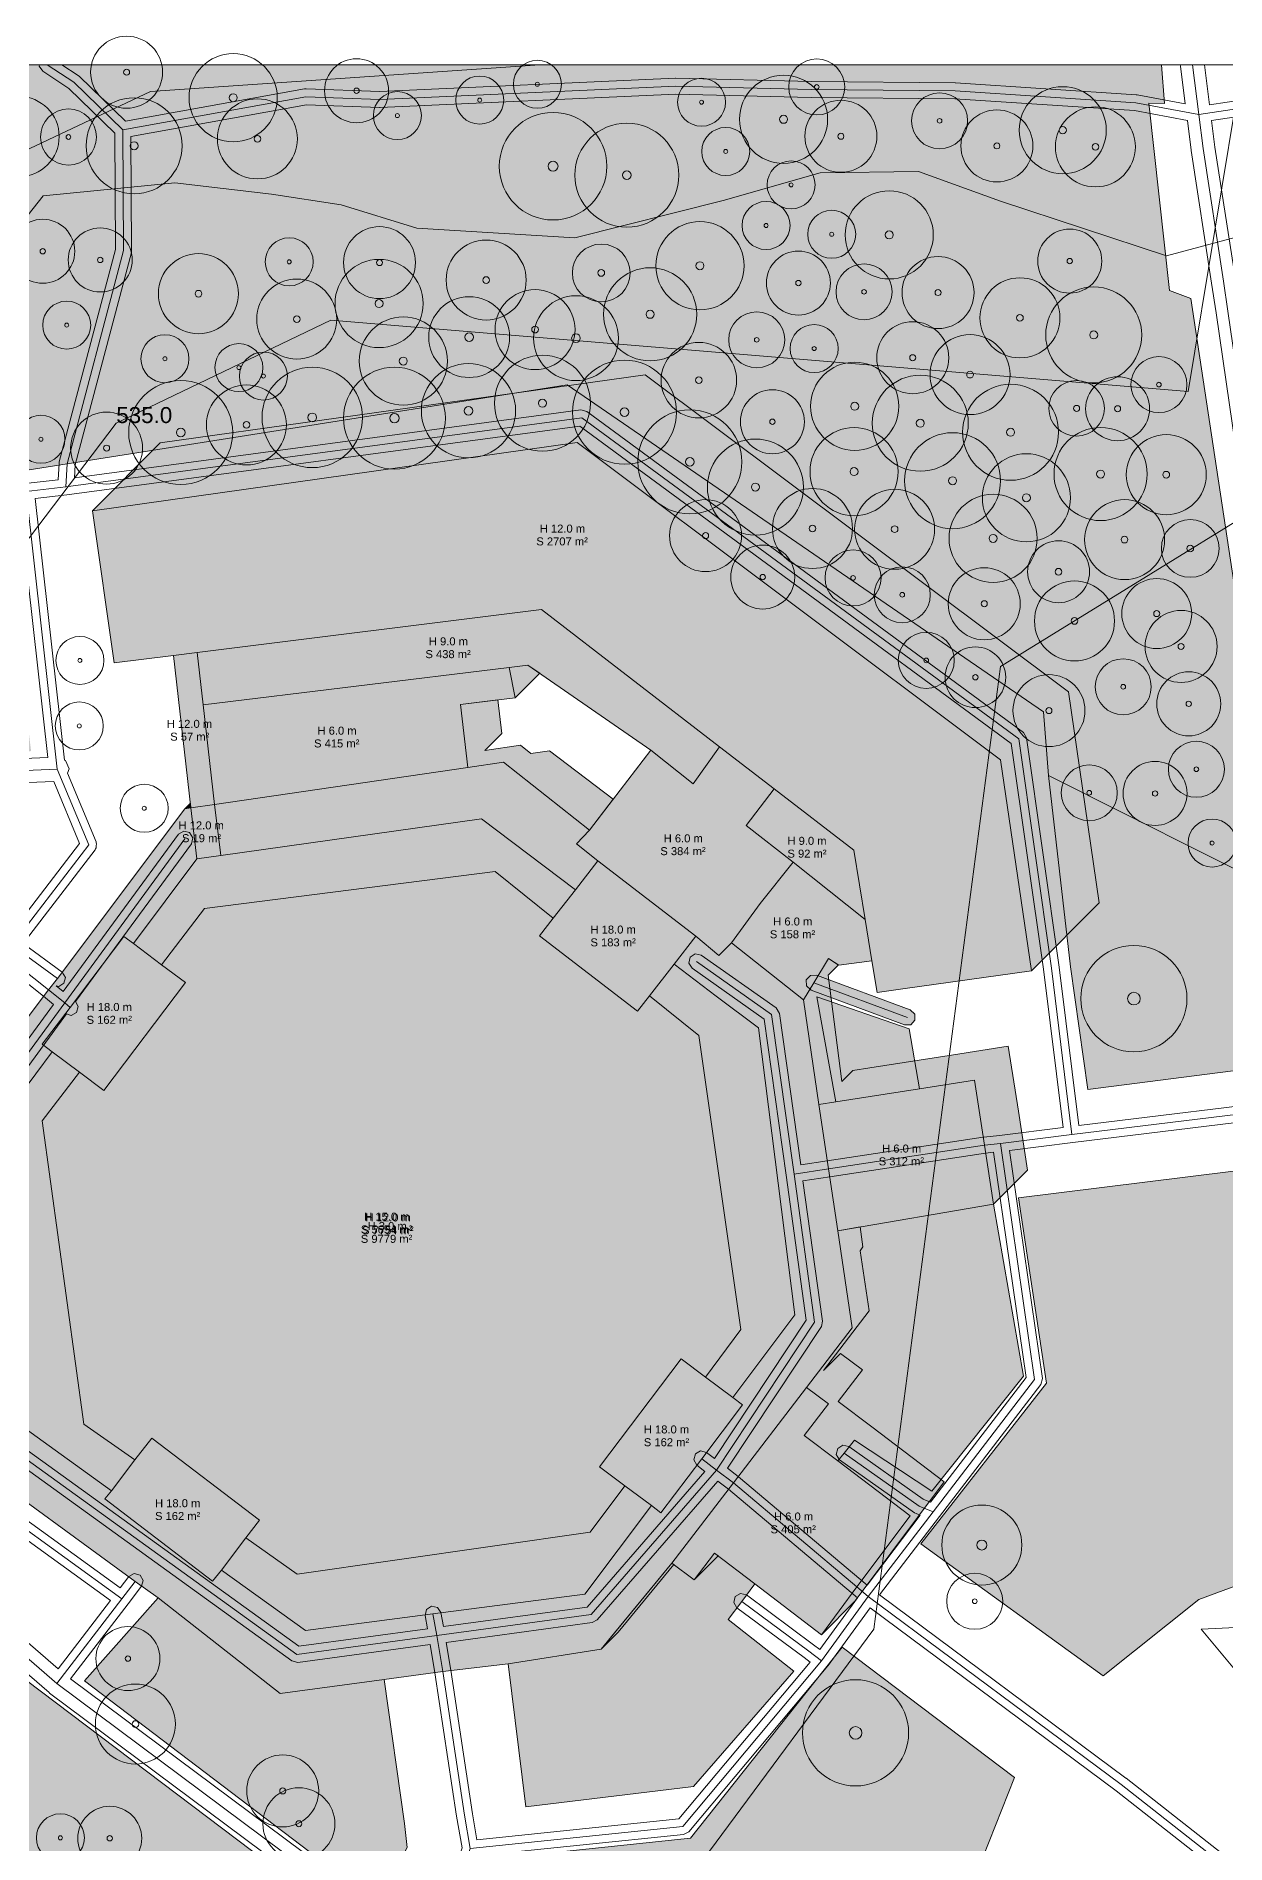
# Model space of a CAD drawing. Header units: metres. Extents: x -6 to 971, y -3 to 1031.
# Drawn here: x 110.6 to 259.3, y 800.5 to 1026.4 of the extents above; entities that cross this region are included whole.
import ezdxf

# ---------------------------------------------------------------- set-up
doc = ezdxf.new("R2010")
doc.units = ezdxf.units.M
doc.header["$MEASUREMENT"] = 0
for name, color, linetype, lineweight, true_color in [('TPX_BUILDING_AREAS_TEXT', 7, 'CONTINUOUS', 0, 0x000000), ('TPX_BUILDING_HEIGHTS_TEXT', 7, 'CONTINUOUS', 0, 0x000000), ('TPX_BUILDINGS', 7, 'CONTINUOUS', 0, 0x000000), ('TPX_BUILDINGS_HATCH', 7, 'CONTINUOUS', 0, 0xf0f0f0), ('TPX_BUILDINGS_SHADOWS_HATCH', 7, 'CONTINUOUS', 0, 0x000000), ('TPX_BUILDINGS_SHADOWS_OUTLINES', 7, 'CONTINUOUS', 0, 0x000000), ('TPX_CONTOUR_LINES_5M', 7, 'CONTINUOUS', 0, 0x969696), ('TPX_CONTOUR_LINES_5M_TEXT', 7, 'CONTINUOUS', 0, 0x000000), ('TPX_FRAME_PROJECT', 7, 'CONTINUOUS', 0, 0x000000), ('TPX_ROADS_AXES', 7, 'CONTINUOUS', 0, 0x323232), ('TPX_ROADS_CONTOURS', 7, 'CONTINUOUS', 0, 0x646464), ('TPX_ROADS_HATCH', 7, 'CONTINUOUS', 0, 0xc8c8c8), ('TPX_VEGETATION_GREEN_SPACES', 7, 'CONTINUOUS', 0, 0x58ba48), ('TPX_VEGETATION_GREEN_SPACES_HATCH', 7, 'CONTINUOUS', 0, 0x58ba48), ('TPX_VEGETATION_TREES_INDIVIDUAL', 7, 'CONTINUOUS', 0, 0x136734), ('TPX_WATERWAYS', 7, 'CONTINUOUS', 0, 0x7aafdf)]:
    doc.layers.add(name, color=color, linetype=linetype, lineweight=lineweight, true_color=true_color)
doc.styles.add('TPX_TEXTE', font='arial.ttf')

# ---------------------------------------------------------------- blocks, each defined once
blk = doc.blocks.new('TREETR004_CR045')
at = {"layer": 'TPX_VEGETATION_TREES_INDIVIDUAL'}
for radius in [4.5, 0.375]:
    blk.add_circle((0, 0, 0.04), radius, dxfattribs=at)
blk = doc.blocks.new('TREETR004_CR050')
at = {"layer": 'TPX_VEGETATION_TREES_INDIVIDUAL'}
for radius in [5, 0.417]:
    blk.add_circle((0, 0, 0.04), radius, dxfattribs=at)
blk = doc.blocks.new('TREETR003_CR040')
at = {"layer": 'TPX_VEGETATION_TREES_INDIVIDUAL'}
for radius in [4, 0.333]:
    blk.add_circle((0, 0, 0.04), radius, dxfattribs=at)
blk = doc.blocks.new('TREETR003_CR038')
at = {"layer": 'TPX_VEGETATION_TREES_INDIVIDUAL'}
for radius in [3.79, 0.333]:
    blk.add_circle((0, 0, 0.04), radius, dxfattribs=at)
blk = doc.blocks.new('TREETR005_CR059')
at = {"layer": 'TPX_VEGETATION_TREES_INDIVIDUAL'}
for radius in [5.89, 0.542]:
    blk.add_circle((0, 0, 0.04), radius, dxfattribs=at)
blk = doc.blocks.new('TREETR005_CR053')
at = {"layer": 'TPX_VEGETATION_TREES_INDIVIDUAL'}
for radius in [5.3, 0.542]:
    blk.add_circle((0, 0, 0.04), radius, dxfattribs=at)
blk = doc.blocks.new('TREETR005_CR054')
at = {"layer": 'TPX_VEGETATION_TREES_INDIVIDUAL'}
for radius in [5.44, 0.458]:
    blk.add_circle((0, 0, 0.04), radius, dxfattribs=at)
blk = doc.blocks.new('TREETR004_CR035')
at = {"layer": 'TPX_VEGETATION_TREES_INDIVIDUAL'}
for radius in [3.47, 0.375]:
    blk.add_circle((0, 0, 0.04), radius, dxfattribs=at)
blk = doc.blocks.new('TREETR003_CR035')
at = {"layer": 'TPX_VEGETATION_TREES_INDIVIDUAL'}
for radius in [3.5, 0.292]:
    blk.add_circle((0, 0, 0.04), radius, dxfattribs=at)
blk = doc.blocks.new('TREETR004_CR040')
at = {"layer": 'TPX_VEGETATION_TREES_INDIVIDUAL'}
for radius in [4, 0.375]:
    blk.add_circle((0, 0, 0.04), radius, dxfattribs=at)
blk = doc.blocks.new('TREETR006_CR050')
at = {"layer": 'TPX_VEGETATION_TREES_INDIVIDUAL'}
for radius in [5, 0.625]:
    blk.add_circle((0, 0, 0.04), radius, dxfattribs=at)
blk = doc.blocks.new('TREETR008_CR066')
at = {"layer": 'TPX_VEGETATION_TREES_INDIVIDUAL'}
for radius in [6.64, 0.792]:
    blk.add_circle((0, 0, 0.04), radius, dxfattribs=at)
blk = doc.blocks.new('TREETR005_CR065')
at = {"layer": 'TPX_VEGETATION_TREES_INDIVIDUAL'}
for radius in [6.5, 0.542]:
    blk.add_circle((0, 0, 0.04), radius, dxfattribs=at)
blk = doc.blocks.new('TREETR005_CR051')
at = {"layer": 'TPX_VEGETATION_TREES_INDIVIDUAL'}
for radius in [5.05, 0.542]:
    blk.add_circle((0, 0, 0.04), radius, dxfattribs=at)
blk = doc.blocks.new('TREETR004_CR039')
at = {"layer": 'TPX_VEGETATION_TREES_INDIVIDUAL'}
for radius in [3.87, 0.417]:
    blk.add_circle((0, 0, 0.04), radius, dxfattribs=at)
blk = doc.blocks.new('TREETR005_CR063')
at = {"layer": 'TPX_VEGETATION_TREES_INDIVIDUAL'}
for radius in [6.28, 0.542]:
    blk.add_circle((0, 0, 0.04), radius, dxfattribs=at)
blk = doc.blocks.new('TREETR006_CR064')
at = {"layer": 'TPX_VEGETATION_TREES_INDIVIDUAL'}
for radius in [6.36, 0.583]:
    blk.add_circle((0, 0, 0.04), radius, dxfattribs=at)
blk = doc.blocks.new('TREETR005_CR060')
at = {"layer": 'TPX_VEGETATION_TREES_INDIVIDUAL'}
for radius in [6, 0.5]:
    blk.add_circle((0, 0, 0.04), radius, dxfattribs=at)
blk = doc.blocks.new('TREETR003_CR030')
at = {"layer": 'TPX_VEGETATION_TREES_INDIVIDUAL'}
for radius in [3, 0.25]:
    blk.add_circle((0, 0, 0.04), radius, dxfattribs=at)
blk = doc.blocks.new('TREETR006_CR067')
at = {"layer": 'TPX_VEGETATION_TREES_INDIVIDUAL'}
for radius in [6.72, 0.625]:
    blk.add_circle((0, 0, 0.04), radius, dxfattribs=at)
blk = doc.blocks.new('TREETR005_CR055')
at = {"layer": 'TPX_VEGETATION_TREES_INDIVIDUAL'}
for radius in [5.51, 0.5]:
    blk.add_circle((0, 0, 0.04), radius, dxfattribs=at)
blk = doc.blocks.new('TREETR004_CR044')
at = {"layer": 'TPX_VEGETATION_TREES_INDIVIDUAL'}
for radius in [4.37, 0.375]:
    blk.add_circle((0, 0, 0.04), radius, dxfattribs=at)
blk = doc.blocks.new('TREETR004_CR036')
at = {"layer": 'TPX_VEGETATION_TREES_INDIVIDUAL'}
for radius in [3.61, 0.417]:
    blk.add_circle((0, 0, 0.04), radius, dxfattribs=at)
blk = doc.blocks.new('TREETR004_CR047')
at = {"layer": 'TPX_VEGETATION_TREES_INDIVIDUAL'}
for radius in [4.72, 0.417]:
    blk.add_circle((0, 0, 0.04), radius, dxfattribs=at)
blk = doc.blocks.new('TREETR005_CR058')
at = {"layer": 'TPX_VEGETATION_TREES_INDIVIDUAL'}
for radius in [5.82, 0.5]:
    blk.add_circle((0, 0, 0.04), radius, dxfattribs=at)

msp = doc.modelspace()

# ---------------------------------------------------------------- hatches: boundary and pattern name
at = {"layer": 'TPX_BUILDINGS_HATCH'}
for points in [[(178.21, 975.61), (117.61, 967.09), (120.35, 948.09), (127.75, 949), (130.7, 949.37), (173.73, 954.74), (196, 937.59), (202.81, 932.36), (212.77, 924.68), (214.2, 916), (215.04, 910.86), (215.69, 906.89), (218.93, 907.35), (234.98, 909.61), (231.14, 935.99), (178.21, 975.61)], [(173.73, 954.74), (130.7, 949.37), (131.45, 942.85), (169.69, 947.52), (172.05, 947.81), (187.41, 937.16), (192.72, 932.98), (196, 937.59), (173.73, 954.74)], [(130.7, 949.37), (127.75, 949), (129.93, 929.96), (132.89, 930.39), (131.45, 942.85), (130.7, 949.37)], [(169.69, 947.52), (131.45, 942.85), (132.89, 930.39), (164.52, 935.03), (163.61, 942.89), (170.44, 943.72), (169.69, 947.52)], [(179.73, 927.18), (178.14, 925.49), (180.81, 923.37), (193.03, 913.93), (195.92, 911.51), (197.48, 913.1), (201.1, 918.03), (205.19, 923.18), (199.34, 927.78), (202.81, 932.36), (196, 937.59), (192.72, 932.98), (187.41, 937.16), (179.73, 927.18)], [(112.11, 907.22), (99.03, 889.87), (100.22, 871.8), (100.81, 862.75), (101.37, 854.43), (101.73, 848.79), (122.97, 833.3), (125.84, 831.23), (141.07, 819.29), (154.1, 821.02), (161.41, 822.04), (169.57, 823.01), (181.2, 824.81), (190.04, 835.57), (197.74, 845.6), (206.87, 857.53), (212.58, 864.98), (210.77, 877.11), (209.62, 884.86), (208.42, 892.91), (206.48, 905.96), (197.48, 913.1), (195.92, 911.51), (193.03, 913.93), (180.81, 923.37), (178.14, 925.49), (179.73, 927.18), (168.99, 935.68), (164.52, 935.03), (132.89, 930.39), (129.93, 929.96), (129.15, 929.84), (113.25, 908.64), (112.11, 907.22)], [(202.81, 932.36), (199.34, 927.78), (205.19, 923.18), (214.2, 916), (212.77, 924.68), (202.81, 932.36)], [(112.6, 899.47), (104.39, 888.49), (109.19, 852.41), (120, 844.62), (119.18, 843.61), (132.64, 833.34), (133.74, 834.72), (144.26, 827.15), (160.18, 829.23), (179.18, 831.72), (187.49, 842.77), (188.68, 841.87), (193.77, 848.61), (198.87, 855.35), (197.66, 856.27), (205.43, 866.6), (200.87, 902.46), (195.59, 906.43), (190.31, 910.44), (193.03, 913.93), (180.81, 923.37), (177.98, 919.74), (166.24, 928.59), (133.65, 924.02), (130.65, 923.59), (122.73, 913), (121.54, 913.89), (114.84, 905.03), (111.35, 900.42), (112.6, 899.47)], [(132.89, 930.39), (129.93, 929.96), (130.65, 923.59), (133.65, 924.02), (132.89, 930.39)], [(115.98, 896.95), (111.32, 890.87), (116.55, 852.96), (122.92, 848.47), (125.04, 851.2), (138.49, 840.94), (136.79, 838.73), (143.22, 834.21), (179.83, 839.44), (184.16, 845.26), (180.99, 847.63), (191.19, 861.11), (194.24, 858.83), (198.66, 864.78), (193.41, 901.52), (187.23, 906.49), (185.73, 904.56), (173.51, 913.99), (175.21, 916.17), (167.94, 922.02), (131.63, 917.38), (126.25, 910.37), (129.23, 908.14), (119.03, 894.66), (115.98, 896.95)], [(175.21, 916.17), (173.51, 913.99), (185.73, 904.56), (187.23, 906.49), (190.31, 910.44), (193.03, 913.93), (180.81, 923.37), (177.98, 919.74), (175.21, 916.17)], [(201.1, 918.03), (197.48, 913.1), (206.48, 905.96), (207.78, 908.12), (209.61, 911.16), (210.91, 910.3), (215.04, 910.86), (214.2, 916), (205.19, 923.18), (201.1, 918.03)], [(114.84, 905.03), (111.35, 900.42), (112.6, 899.47), (115.98, 896.95), (119.03, 894.66), (129.23, 908.14), (126.25, 910.37), (122.73, 913), (121.54, 913.89), (114.84, 905.03)], [(210.54, 893.23), (208.42, 892.91), (209.62, 884.86), (210.77, 877.11), (230.26, 880.45), (229.12, 887.81), (227.85, 895.94), (221.01, 894.87), (210.54, 893.23)], [(191.19, 861.11), (180.99, 847.63), (184.16, 845.26), (187.49, 842.77), (188.68, 841.87), (193.77, 848.61), (198.87, 855.35), (197.66, 856.27), (194.24, 858.83), (191.19, 861.11)], [(197.74, 845.6), (190.04, 835.57), (192.81, 833.49), (195.38, 836.82), (200.4, 832.98), (208.73, 826.62), (213.18, 832.6), (219.82, 841.5), (210.8, 848.37), (206.57, 851.55), (209.62, 855.48), (206.87, 857.53), (197.74, 845.6)], [(120, 844.62), (119.18, 843.61), (132.64, 833.34), (133.74, 834.72), (136.79, 838.73), (138.49, 840.94), (125.04, 851.2), (122.92, 848.47), (120, 844.62)]]:
    msp.add_hatch(color=256, dxfattribs=at).paths.add_polyline_path(points)
at = {"layer": 'TPX_BUILDINGS_SHADOWS_HATCH'}
for points in [[(126.09, 975.57), (117.61, 967.09), (178.21, 975.61), (231.14, 935.99), (234.98, 909.61), (243.46, 918.1), (239.63, 944.47), (186.69, 984.09), (126.09, 975.57)], [(172.05, 947.81), (169.69, 947.52), (170.44, 943.72), (173.52, 946.79), (172.05, 947.81)], [(168.28, 943.46), (163.61, 942.89), (164.52, 935.03), (168.99, 935.68), (179.73, 927.18), (182.71, 931.05), (174.73, 937.08), (172.43, 936.76), (171.11, 937.8), (166.65, 937.15), (168.77, 939.27), (168.28, 943.46)], [(129.86, 930.55), (129.15, 929.84), (129.93, 929.96), (129.86, 930.55)], [(207.78, 908.12), (206.48, 905.96), (208.42, 892.91), (210.54, 893.23), (221.01, 894.87), (227.85, 895.94), (229.12, 887.81), (230.26, 880.45), (234.51, 884.69), (233.36, 892.05), (232.09, 900.18), (225.25, 899.11), (214.78, 897.47), (212.67, 897.15), (211.28, 895.77), (209.59, 909.07), (210.72, 910.2), (210.82, 910.36), (209.61, 911.16), (207.78, 908.12)], [(209.62, 855.48), (206.57, 851.55), (210.8, 848.37), (219.82, 841.5), (213.18, 832.6), (208.73, 826.62), (212.97, 830.87), (217.42, 836.84), (224.06, 845.75), (215.04, 852.61), (210.81, 855.79), (213.86, 859.72), (211.11, 861.77), (208.99, 859.65), (214.7, 867.1), (213.58, 874.63), (213.92, 875.09), (213.6, 877.6), (210.77, 877.11), (212.58, 864.98), (206.87, 857.53), (209.62, 855.48)], [(195.38, 836.82), (192.81, 833.49), (195.81, 836.49), (195.38, 836.82)], [(182.89, 826.87), (181.2, 824.81), (183.32, 826.94), (190.27, 835.39), (190.04, 835.57), (182.89, 826.87)]]:
    msp.add_hatch(color=256, dxfattribs=at).paths.add_polyline_path(points)
at = {"layer": 'TPX_ROADS_HATCH'}
msp.add_hatch(color=256, dxfattribs=at).paths.add_polyline_path([(207.37, 909.03), (206.85, 908.47), (206.88, 907.71), (207.44, 907.18), (219.14, 902.84), (219.9, 902.87), (220.43, 903.43), (220.4, 904.19), (219.84, 904.71), (208.13, 909.06), (207.37, 909.03)])
at = {"layer": 'TPX_VEGETATION_GREEN_SPACES_HATCH'}
for points in [[(46.37, 897.62), (45.76, 887.8), (56.71, 889.26), (56.19, 892.89), (83.18, 897.41), (81.96, 917.91), (96.73, 936.35), (109.95, 937.06), (105.72, 971.6), (114.45, 972.97), (176.96, 982.82), (236.5, 941.99), (237.14, 934), (266.15, 919.42), (254.93, 993.61), (252.25, 994.64), (249.68, 1018.04), (251.62, 1017.99), (251.23, 1022.85), (173.54, 1022.85), (124.86, 1019.49), (106.8, 1010.97), (107.08, 1000.93), (97.47, 993.05), (70.52, 967.76), (49.57, 946.45), (46.37, 897.62)], [(173.54, 1022.85), (67.97, 1022.85), (74, 1009.63), (77.72, 1005.57), (83.52, 1003.53), (93.61, 1006.25), (106.8, 1010.97), (124.86, 1019.49), (173.54, 1022.85)], [(266.15, 919.42), (237.14, 934), (239.88, 910.12), (242.03, 894.79), (268.97, 898.24), (266.15, 919.42)], [(219.7, 902.35), (208.15, 906.36), (210.54, 893.23), (221.01, 894.87), (219.7, 902.35)], [(236.88, 858.09), (221.18, 838.01), (243.97, 821.49), (255.92, 831.03), (265.05, 834.42), (274.15, 835.76), (283.39, 835.42), (289.53, 832.8), (295.64, 827.51), (301.22, 820.68), (304.46, 810.43), (304.35, 798.55), (301.94, 787.47), (294.07, 775.48), (341.12, 739.72), (419.04, 845.39), (422.4, 854.22), (426.23, 868.15), (425.42, 882.04), (419.88, 904.42), (270.68, 885.84), (233.39, 881.25), (236.88, 858.09)], [(209.62, 855.48), (206.57, 851.55), (210.8, 848.37), (211.59, 849.33), (212.88, 850.93), (222.54, 844.59), (233.99, 858.96), (230.26, 880.45), (210.77, 877.11), (212.58, 864.98), (206.87, 857.53), (209.62, 855.48)], [(181.2, 824.81), (169.57, 823.01), (171.79, 805.14), (192.74, 807.68), (205.27, 822.09), (197.08, 828.53), (198.77, 830.8), (200.4, 832.98), (195.38, 836.82), (192.81, 833.49), (190.04, 835.57), (181.2, 824.81)], [(125.84, 831.23), (116.62, 820.87), (153.36, 792.98), (156.95, 800.03), (156.62, 803.05), (154.1, 821.02), (141.07, 819.29), (125.84, 831.23)], [(0, 731.89), (0, 597.61), (135.81, 497.83), (212.51, 604.26), (217.35, 616.75), (245.77, 653.41), (261.85, 705.83), (167.84, 776.75), (99.79, 828.12), (77.41, 823.28), (56.33, 821.93), (57.44, 814.46), (62.34, 804.27), (66.81, 793.86), (67.82, 766.17), (65.65, 754.7), (52.18, 743.08), (26.74, 740.25), (0, 731.89)], [(192.38, 801.2), (170.58, 798.92), (171.72, 779.49), (298.1, 685.6), (336.85, 733.1), (289.49, 768.7), (284.65, 763.84), (276.8, 758.27), (270.39, 753.88), (261.95, 752.56), (251.28, 753.97), (242.79, 758.77), (236.37, 765.1), (230.67, 773.58), (228.19, 782.54), (228.12, 796.81), (232.86, 808.77), (211.33, 825.09), (192.38, 801.2)]]:
    msp.add_hatch(color=256, dxfattribs=at).paths.add_polyline_path(points)

# ---------------------------------------------------------------- linework, layer by layer
at = {"layer": 'TPX_BUILDINGS', "elevation": 0.04}
for points in [[(178.21, 975.61), (117.61, 967.09), (120.35, 948.09), (127.75, 949), (130.7, 949.37), (173.73, 954.74), (196, 937.59), (202.81, 932.36), (212.77, 924.68), (214.2, 916), (215.04, 910.86), (215.69, 906.89), (218.93, 907.35), (234.98, 909.61), (231.14, 935.99)], [(173.73, 954.74), (130.7, 949.37), (131.45, 942.85), (169.69, 947.52), (172.05, 947.81), (187.41, 937.16), (192.72, 932.98), (196, 937.59)], [(130.7, 949.37), (127.75, 949), (129.93, 929.96), (132.89, 930.39), (131.45, 942.85)], [(169.69, 947.52), (131.45, 942.85), (132.89, 930.39), (164.52, 935.03), (163.61, 942.89), (170.44, 943.72)], [(179.73, 927.18), (178.14, 925.49), (180.81, 923.37), (193.03, 913.93), (195.92, 911.51), (197.48, 913.1), (201.1, 918.03), (205.19, 923.18), (199.34, 927.78), (202.81, 932.36), (196, 937.59), (192.72, 932.98), (187.41, 937.16)], [(202.81, 932.36), (199.34, 927.78), (205.19, 923.18), (214.2, 916), (212.77, 924.68)], [(132.89, 930.39), (129.93, 929.96), (130.65, 923.59), (133.65, 924.02)], [(115.98, 896.95), (111.32, 890.87), (116.55, 852.96), (122.92, 848.47), (125.04, 851.2), (138.49, 840.94), (136.79, 838.73), (143.22, 834.21), (179.83, 839.44), (184.16, 845.26), (180.99, 847.63), (191.19, 861.11), (194.24, 858.83), (198.66, 864.78), (193.41, 901.52), (187.23, 906.49), (185.73, 904.56), (173.51, 913.99), (175.21, 916.17), (167.94, 922.02), (131.63, 917.38), (126.25, 910.37), (129.23, 908.14), (119.03, 894.66)], [(175.21, 916.17), (173.51, 913.99), (185.73, 904.56), (187.23, 906.49), (190.31, 910.44), (193.03, 913.93), (180.81, 923.37), (177.98, 919.74)], [(201.1, 918.03), (197.48, 913.1), (206.48, 905.96), (207.78, 908.12), (209.61, 911.16), (210.91, 910.3), (215.04, 910.86), (214.2, 916), (205.19, 923.18)], [(114.84, 905.03), (111.35, 900.42), (112.6, 899.47), (115.98, 896.95), (119.03, 894.66), (129.23, 908.14), (126.25, 910.37), (122.73, 913), (121.54, 913.89)], [(210.54, 893.23), (208.42, 892.91), (209.62, 884.86), (210.77, 877.11), (230.26, 880.45), (229.12, 887.81), (227.85, 895.94), (221.01, 894.87)], [(191.19, 861.11), (180.99, 847.63), (184.16, 845.26), (187.49, 842.77), (188.68, 841.87), (193.77, 848.61), (198.87, 855.35), (197.66, 856.27), (194.24, 858.83)], [(197.74, 845.6), (190.04, 835.57), (192.81, 833.49), (195.38, 836.82), (200.4, 832.98), (208.73, 826.62), (213.18, 832.6), (219.82, 841.5), (210.8, 848.37), (206.57, 851.55), (209.62, 855.48), (206.87, 857.53)], [(120, 844.62), (119.18, 843.61), (132.64, 833.34), (133.74, 834.72), (136.79, 838.73), (138.49, 840.94), (125.04, 851.2), (122.92, 848.47)]]:
    msp.add_lwpolyline(points, close=True, dxfattribs=at)
for points in [[(101.73, 848.79), (122.97, 833.3), (125.84, 831.23), (141.07, 819.29), (154.1, 821.02), (161.41, 822.04), (169.57, 823.01), (181.2, 824.81), (190.04, 835.57), (197.74, 845.6), (206.87, 857.53), (212.58, 864.98), (210.77, 877.11), (209.62, 884.86), (208.42, 892.91), (206.48, 905.96), (197.48, 913.1), (195.92, 911.51), (193.03, 913.93), (180.81, 923.37), (178.14, 925.49), (179.73, 927.18), (168.99, 935.68), (164.52, 935.03), (132.89, 930.39), (129.93, 929.96), (129.15, 929.84), (113.25, 908.64), (112.11, 907.22), (99.03, 889.87)], [(109.19, 852.41), (120, 844.62), (119.18, 843.61), (132.64, 833.34), (133.74, 834.72), (144.26, 827.15), (160.18, 829.23), (179.18, 831.72), (187.49, 842.77), (188.68, 841.87), (193.77, 848.61), (198.87, 855.35), (197.66, 856.27), (205.43, 866.6), (200.87, 902.46), (195.59, 906.43), (190.31, 910.44), (193.03, 913.93), (180.81, 923.37), (177.98, 919.74), (166.24, 928.59), (133.65, 924.02), (130.65, 923.59), (122.73, 913), (121.54, 913.89), (114.84, 905.03), (111.35, 900.42), (112.6, 899.47), (104.39, 888.49)]]:
    msp.add_lwpolyline(points, dxfattribs=at)
at = {"layer": 'TPX_BUILDINGS_SHADOWS_OUTLINES', "elevation": 0.04}
for points in [[(126.09, 975.57), (117.61, 967.09), (178.21, 975.61), (231.14, 935.99), (234.98, 909.61), (243.46, 918.1), (239.63, 944.47), (186.69, 984.09)], [(172.05, 947.81), (169.69, 947.52), (170.44, 943.72), (173.52, 946.79)], [(168.28, 943.46), (163.61, 942.89), (164.52, 935.03), (168.99, 935.68), (179.73, 927.18), (182.71, 931.05), (174.73, 937.08), (172.43, 936.76), (171.11, 937.8), (166.65, 937.15), (168.77, 939.27)], [(129.86, 930.55), (129.15, 929.84), (129.93, 929.96)], [(207.78, 908.12), (206.48, 905.96), (208.42, 892.91), (210.54, 893.23), (221.01, 894.87), (227.85, 895.94), (229.12, 887.81), (230.26, 880.45), (234.51, 884.69), (233.36, 892.05), (232.09, 900.18), (225.25, 899.11), (214.78, 897.47), (212.67, 897.15), (211.28, 895.77), (209.59, 909.07), (210.72, 910.2), (210.82, 910.36), (209.61, 911.16)], [(209.62, 855.48), (206.57, 851.55), (210.8, 848.37), (219.82, 841.5), (213.18, 832.6), (208.73, 826.62), (212.97, 830.87), (217.42, 836.84), (224.06, 845.75), (215.04, 852.61), (210.81, 855.79), (213.86, 859.72), (211.11, 861.77), (208.99, 859.65), (214.7, 867.1), (213.58, 874.63), (213.92, 875.09), (213.6, 877.6), (210.77, 877.11), (212.58, 864.98), (206.87, 857.53)], [(195.38, 836.82), (192.81, 833.49), (195.81, 836.49)], [(182.89, 826.87), (181.2, 824.81), (183.32, 826.94), (190.27, 835.39), (190.04, 835.57)]]:
    msp.add_lwpolyline(points, close=True, dxfattribs=at)
at = {"layer": 'TPX_CONTOUR_LINES_5M', "elevation": 0.05}
for points in [[(261.34, 1022.85), (254.59, 982.01), (147.4, 990.92), (120.6, 978.06), (13.4, 836.69), (0, 836.69)], [(304.93, 1022.85), (304.93, 1007.81), (281.39, 978.65), (231.1, 947.64), (215.27, 827.31), (174.2, 771.83), (108.76, 767.14), (97.26, 737.05), (120.6, 708.88), (147.4, 717.21), (174.2, 756.19), (206.26, 706.97), (201, 681.72), (93.8, 695.7), (13.4, 652.5), (0, 652.5)], [(281.39, 828.54), (256.22, 827.31), (281.39, 797.1), (313.57, 827.31), (281.39, 828.54)]]:
    msp.add_lwpolyline(points, dxfattribs=at)
at = {"layer": 'TPX_FRAME_PROJECT', "elevation": 0}
msp.add_lwpolyline([(0, 0), (964.78, 0), (964.78, 1022.85), (0, 1022.85)], close=True, dxfattribs=at)
at = {"layer": 'TPX_ROADS_AXES', "elevation": 0.03}
for points in [[(111.96, 1022.85), (115.3, 1020.65), (121.41, 1014.71), (144.3, 1018.83), (153.54, 1018.48), (190.53, 1020.18), (207.47, 1019.76), (225.44, 1019.59), (248.02, 1018.1), (255.9, 1016.63)], [(434.28, 909.65), (423.94, 908.39), (274.45, 890.53), (274.14, 893.06), (273.4, 897.94), (268.61, 929.7), (259.54, 992.03), (259, 995.78), (256.44, 1012.36), (255.9, 1016.63), (255.12, 1022.85)], [(255.9, 1016.63), (275.07, 1019.49), (281.68, 1020.6), (298.01, 1022.85)], [(121.41, 1014.71), (121.52, 999.64), (114.45, 972.97), (114.3, 970.07)], [(240.05, 889.15), (237.48, 909.93), (233.4, 938.58), (178.8, 978.72), (114.3, 970.07), (109.34, 969.51)], [(109.34, 969.51), (113.23, 934.8)], [(113.23, 934.8), (99.16, 934.24), (91.88, 924.23), (86.51, 916.87)], [(117.15, 925.35), (113.23, 934.8)], [(91.88, 924.23), (113.25, 908.64)], [(97.06, 899.32), (106.62, 911.59), (117.15, 925.35)], [(129.18, 926.08), (114.15, 905.59), (101.74, 888.68)], [(101.74, 888.68), (103.65, 872.25), (104.69, 863.33), (105.66, 855.04), (106.15, 850.87), (143.15, 824.16), (160.67, 826.52), (179.96, 829.14), (195.63, 847.2), (207.89, 865.7), (205.31, 884.2), (202.51, 904.15), (193.13, 910.75)], [(106.62, 911.59), (112.11, 907.22), (114.15, 905.59), (114.84, 905.03)], [(219.49, 903.78), (207.78, 908.12)], [(274.14, 893.06), (269.73, 892.76), (240.05, 889.15), (231.1, 888.01), (229.12, 887.81)], [(231.1, 888.01), (235.38, 858.52), (222.69, 842), (214.6, 831.4), (208.75, 823.39), (191.41, 802.66), (164.85, 799.93), (160.48, 787.49), (159.6, 785.91)], [(229.12, 887.81), (209.62, 884.86)], [(209.62, 884.86), (205.31, 884.2)], [(197.74, 845.6), (195.63, 847.2), (193.77, 848.61)], [(222.69, 842), (220.95, 842.7), (211.59, 849.33)], [(121.29, 831.12), (99.87, 846.6)], [(214.6, 831.4), (213.18, 832.6), (197.74, 845.6)], [(113.17, 820.54), (121.29, 831.12), (122.97, 833.3)], [(214.6, 831.4), (246.2, 807.91), (287.88, 775.18), (340.08, 734.98), (344.74, 731.34), (347.73, 728.98)], [(101.78, 830.37), (113.17, 820.54), (159.6, 785.91), (173.74, 775.35), (204.64, 752.3), (253.74, 715.66), (299.06, 681.31), (308.5, 674.8)], [(161.41, 822.04), (160.67, 826.52), (160.18, 829.23)], [(208.75, 823.39), (207.16, 824.58), (198.77, 830.8)], [(164.85, 799.93), (164.12, 804.08), (161.41, 822.04)]]:
    msp.add_lwpolyline(points, dxfattribs=at)
at = {"layer": 'TPX_ROADS_CONTOURS', "elevation": 0.03}
for points in [[(274.92, 1020.48), (257.26, 1017.84), (256.63, 1022.85), (253.68, 1022.85), (253.63, 1022.66), (254.22, 1017.96), (248.2, 1019.08), (248.08, 1019.1), (225.51, 1020.59), (225.45, 1020.59), (207.48, 1020.76), (190.55, 1021.18), (190.48, 1021.18), (153.54, 1019.49), (144.33, 1019.83), (144.12, 1019.81), (121.73, 1015.79), (115.99, 1021.36), (115.85, 1021.48), (113.78, 1022.85), (111.02, 1022.85), (110.98, 1022.65), (111.41, 1022.02), (114.67, 1019.86), (120.41, 1014.29), (120.52, 999.76), (113.48, 973.23), (113.45, 973.02), (113.34, 970.97), (109.23, 970.5)], [(269.61, 893.76), (240.92, 890.26), (238.47, 910.06), (238.47, 910.07), (234.39, 938.72), (233.99, 939.39), (179.4, 979.52), (178.67, 979.71), (115.36, 971.22), (115.44, 972.82), (122.49, 999.38), (122.52, 999.65), (122.41, 1013.88), (144.37, 1017.82), (153.5, 1017.49), (153.59, 1017.49), (190.54, 1019.18), (207.44, 1018.76), (207.46, 1018.76), (225.4, 1018.59), (247.89, 1017.11), (254.48, 1015.88), (254.95, 1012.17), (254.95, 1012.13), (257.51, 995.56), (258.06, 991.82), (267.12, 929.48)], [(260.48, 996.01), (257.92, 1012.56), (257.51, 1015.86), (275.22, 1018.5)], [(102.78, 888.4), (114.37, 904.21), (114.95, 904.04), (115.62, 904.4), (115.84, 905.14), (115.5, 905.75), (129.99, 925.49), (130.17, 926.23), (129.77, 926.88), (129.03, 927.07), (128.38, 926.67), (113.96, 907.03), (113.08, 907.73), (113.4, 907.65), (114.06, 908.05), (114.24, 908.79), (113.84, 909.45), (108.97, 913), (117.95, 924.74), (117.98, 924.87), (118.08, 924.97), (118.08, 925.23), (118.14, 925.48), (118.07, 925.6), (118.07, 925.73), (114.52, 934.3), (114.73, 934.86), (114.25, 935.9), (114.11, 935.95), (110.45, 968.63), (114.43, 969.08), (178.54, 977.67), (232.47, 938.02), (236.49, 909.8), (238.94, 890.01), (230.99, 889.01), (229.02, 888.81), (228.97, 888.8), (209.47, 885.85), (206.16, 885.35), (203.5, 904.29), (203.09, 904.97), (193.71, 911.56), (192.96, 911.73), (192.32, 911.32), (192.15, 910.57), (192.56, 909.93), (201.58, 903.58), (204.32, 884.07), (206.85, 865.94), (195.38, 848.64), (194.38, 849.41), (193.64, 849.6), (192.98, 849.22), (192.78, 848.48), (193.17, 847.82), (194.17, 847.05), (179.46, 830.08), (161.48, 827.64), (161.16, 829.41), (160.75, 830.05), (160, 830.21), (159.36, 829.8), (159.19, 829.05), (159.5, 827.37), (143.41, 825.2), (107.09, 851.42)], [(108.35, 969.4), (112.06, 936.25), (99.1, 935.73)], [(100.81, 829.23), (112.19, 819.41), (112.27, 819.34), (158.7, 784.7)]]:
    msp.add_lwpolyline(points, dxfattribs=at)
for points in [[(93.68, 924.15), (99.95, 932.77), (112.78, 933.28), (116.01, 925.5), (107.35, 914.18)], [(89.8, 897.58), (97.18, 898.33), (97.5, 898.51), (97.83, 898.69), (97.85, 898.7), (106.79, 910.17), (111.49, 906.44), (112.77, 905.41), (100.93, 889.27), (100.75, 888.56), (102.54, 873.12), (100.1, 872.79), (98.33, 872.6), (97.04, 883.61), (96.72, 884.37), (90.27, 892.48)], [(207.37, 909.03), (206.85, 908.47), (206.88, 907.71), (207.44, 907.18), (219.14, 902.84), (219.9, 902.87), (220.43, 903.43), (220.4, 904.19), (219.84, 904.71), (208.13, 909.06)], [(216.01, 831.6), (223.48, 841.39), (236.17, 857.91), (236.37, 858.67), (232.24, 887.15), (240.18, 888.16), (269.82, 891.77), (272.77, 891.96), (272.96, 890.34), (273.53, 889.34), (274.63, 889.04), (423.22, 906.8), (428, 880.94), (427.68, 868.4), (425.94, 860.13), (424.07, 852.93), (419.81, 843.66), (416.46, 838.36), (341.89, 739.05), (339.89, 736.39), (288.49, 775.97), (246.82, 808.7), (246.79, 808.71)], [(196.98, 847.43), (208.73, 865.15), (208.88, 865.84), (206.43, 883.36), (209.77, 883.87), (229.24, 886.82), (230.25, 886.92), (234.33, 858.8), (222.36, 843.21), (221.44, 843.58), (212.16, 850.15), (211.42, 850.31), (210.77, 849.91), (210.6, 849.16), (211.01, 848.51), (220.37, 841.88), (220.58, 841.77), (221.1, 841.56), (214.44, 832.84), (198.38, 846.37), (198.34, 846.4)], [(100.59, 853.34), (101.51, 853.44), (104.79, 853.91), (105.15, 850.76), (105.56, 850.06), (142.56, 823.35), (143.28, 823.17), (159.84, 825.4), (160.42, 821.89), (163.13, 803.94), (163.82, 800.02), (159.56, 787.9), (159.52, 787.83), (114.88, 821.14), (122.09, 830.51), (123.76, 832.69), (123.96, 833.43), (123.58, 834.09), (122.84, 834.29), (122.18, 833.91), (121.09, 832.5), (101.37, 846.75)], [(161.82, 825.67), (180.1, 828.15), (180.72, 828.48), (195.77, 845.84), (197.11, 844.82), (213.24, 831.24), (208.54, 824.79), (207.75, 825.38), (199.37, 831.6), (198.63, 831.79), (197.97, 831.39), (197.78, 830.65), (198.18, 829.99), (206.56, 823.77), (207.31, 823.22), (190.9, 803.61), (165.67, 801.02), (165.11, 804.25), (162.4, 822.19)], [(101.68, 844.06), (119.87, 830.91), (113.33, 822.39), (103.2, 831.13)], [(161.14, 786.63), (161.35, 787.01), (161.42, 787.16), (165.58, 799), (191.51, 801.66), (192.18, 802.02), (209.52, 822.74), (209.56, 822.8), (214.82, 830), (245.59, 807.11), (287.26, 774.39), (287.27, 774.39), (338.7, 734.78), (337.24, 732.79), (299.18, 683.11), (254.64, 716.86), (254.64, 716.86), (205.53, 753.5), (174.64, 776.55)]]:
    msp.add_lwpolyline(points, close=True, dxfattribs=at)
at = {"layer": 'TPX_VEGETATION_GREEN_SPACES', "elevation": 0}
for points in [[(173.54, 1022.85), (67.97, 1022.85), (74, 1009.63), (77.72, 1005.57), (83.52, 1003.53), (93.61, 1006.25), (106.8, 1010.97), (124.86, 1019.49)], [(266.15, 919.42), (237.14, 934), (239.88, 910.12), (242.03, 894.79), (268.97, 898.24)], [(219.7, 902.35), (208.15, 906.36), (210.54, 893.23), (221.01, 894.87)], [(236.88, 858.09), (221.18, 838.01), (243.97, 821.49), (255.92, 831.03), (265.05, 834.42), (274.15, 835.76), (283.39, 835.42), (289.53, 832.8), (295.64, 827.51), (301.22, 820.68), (304.46, 810.43), (304.35, 798.55), (301.94, 787.47), (294.07, 775.48), (341.12, 739.72), (419.04, 845.39), (422.4, 854.22), (426.23, 868.15), (425.42, 882.04), (419.88, 904.42), (270.68, 885.84), (233.39, 881.25)], [(209.62, 855.48), (206.57, 851.55), (210.8, 848.37), (211.59, 849.33), (212.88, 850.93), (222.54, 844.59), (233.99, 858.96), (230.26, 880.45), (210.77, 877.11), (212.58, 864.98), (206.87, 857.53)], [(181.2, 824.81), (169.57, 823.01), (171.79, 805.14), (192.74, 807.68), (205.27, 822.09), (197.08, 828.53), (198.77, 830.8), (200.4, 832.98), (195.38, 836.82), (192.81, 833.49), (190.04, 835.57)], [(125.84, 831.23), (116.62, 820.87), (153.36, 792.98), (156.95, 800.03), (156.62, 803.05), (154.1, 821.02), (141.07, 819.29)], [(0, 731.89), (0, 597.61), (135.81, 497.83), (212.51, 604.26), (217.35, 616.75), (245.77, 653.41), (261.85, 705.83), (167.84, 776.75), (99.79, 828.12), (77.41, 823.28), (56.33, 821.93), (57.44, 814.46), (62.34, 804.27), (66.81, 793.86), (67.82, 766.17), (65.65, 754.7), (52.18, 743.08), (26.74, 740.25)], [(192.38, 801.2), (170.58, 798.92), (171.72, 779.49), (298.1, 685.6), (336.85, 733.1), (289.49, 768.7), (284.65, 763.84), (276.8, 758.27), (270.39, 753.88), (261.95, 752.56), (251.28, 753.97), (242.79, 758.77), (236.37, 765.1), (230.67, 773.58), (228.19, 782.54), (228.12, 796.81), (232.86, 808.77), (211.33, 825.09)]]:
    msp.add_lwpolyline(points, close=True, dxfattribs=at)
msp.add_lwpolyline([(105.72, 971.6), (114.45, 972.97), (176.96, 982.82), (236.5, 941.99), (237.14, 934), (266.15, 919.42), (254.93, 993.61), (252.25, 994.64), (249.68, 1018.04), (251.62, 1017.99), (251.23, 1022.85), (173.54, 1022.85), (124.86, 1019.49), (106.8, 1010.97)], dxfattribs=at)
at = {"layer": 'TPX_WATERWAYS', "elevation": 0.01}
msp.add_lwpolyline([(45.51, 999.3), (65.49, 980.76), (95.78, 999.49), (107.08, 1000.93), (111.48, 1006.44), (127.93, 1008.07), (139.99, 1006.67), (148.69, 1005.32), (158.17, 1002.41), (177.93, 1001.2), (196.46, 1005.88), (208.56, 1009.33), (220.88, 1009.48), (231.12, 1005.8), (251.85, 998.95), (272.72, 1004.53)], dxfattribs=at)

# ---------------------------------------------------------------- block references
at = {"layer": 'TPX_VEGETATION_TREES_INDIVIDUAL'}
for name, p in [('TREETR004_CR045', (121.89, 1021.91, 0.04)), ('TREETR005_CR055', (135.21, 1018.72, 0.04)), ('TREETR003_CR040', (150.63, 1019.59, 0.04)), ('TREETR003_CR030', (173.23, 1020.4, 0.04)), ('TREETR003_CR035', (208.15, 1020.06, 0.04)), ('TREETR003_CR030', (166.02, 1018.42, 0.04)), ('TREETR003_CR030', (193.75, 1018.16, 0.04)), ('TREETR005_CR055', (204, 1016.02, 0.04)), ('TREETR003_CR030', (155.73, 1016.48, 0.04)), ('TREETR003_CR035', (223.51, 1015.83, 0.04)), ('TREETR005_CR054', (238.9, 1014.66, 0.04)), ('TREETR004_CR050', (108.46, 1013.87, 0.04)), ('TREETR003_CR035', (114.62, 1013.81, 0.04)), ('TREETR005_CR060', (122.83, 1012.71, 0.04)), ('TREETR004_CR050', (138.24, 1013.58, 0.04)), ('TREETR006_CR067', (175.19, 1010.16, 0.04)), ('TREETR004_CR045', (211.17, 1013.9, 0.04)), ('TREETR004_CR045', (230.67, 1012.7, 0.04)), ('TREETR004_CR050', (242.99, 1012.58, 0.04)), ('TREETR005_CR065', (184.42, 1009.05, 0.04)), ('TREETR003_CR030', (196.77, 1012, 0.04)), ('TREETR003_CR030', (204.95, 1007.83, 0.04)), ('TREETR003_CR030', (201.82, 1002.75, 0.04)), ('TREETR005_CR055', (217.21, 1001.58, 0.04)), ('TREETR003_CR040', (111.41, 999.53, 0.04)), ('TREETR005_CR055', (193.55, 997.72, 0.04)), ('TREETR003_CR030', (210.02, 1001.65, 0.04)), ('TREETR003_CR040', (118.59, 998.44, 0.04)), ('TREETR003_CR030', (142.21, 998.21, 0.04)), ('TREETR004_CR045', (153.5, 998.11, 0.04)), ('TREETR004_CR050', (166.83, 995.93, 0.04)), ('TREETR003_CR040', (239.78, 998.3, 0.04)), ('TREETR004_CR050', (130.87, 994.23, 0.04)), ('TREETR004_CR036', (181.22, 996.82, 0.04)), ('TREETR003_CR040', (205.86, 995.56, 0.04)), ('TREETR004_CR045', (223.31, 994.37, 0.04)), ('TREETR005_CR055', (153.45, 993, 0.04)), ('TREETR005_CR058', (187.33, 991.65, 0.04)), ('TREETR003_CR035', (214.06, 994.46, 0.04)), ('TREETR004_CR050', (143.16, 991.05, 0.04)), ('TREETR004_CR050', (172.94, 989.74, 0.04)), ('TREETR004_CR050', (233.55, 991.21, 0.04)), ('TREETR005_CR060', (242.77, 989.07, 0.04)), ('TREETR003_CR030', (114.4, 990.3, 0.04)), ('TREETR005_CR051', (164.71, 988.8, 0.04)), ('TREETR005_CR053', (178.06, 988.67, 0.04)), ('TREETR003_CR035', (200.65, 988.46, 0.04)), ('TREETR005_CR055', (156.47, 985.81, 0.04)), ('TREETR003_CR030', (207.83, 987.37, 0.04)), ('TREETR004_CR045', (220.15, 986.23, 0.04)), ('TREETR003_CR030', (126.68, 986.1, 0.04)), ('TREETR003_CR030', (135.92, 984.99, 0.04)), ('TREETR004_CR047', (193.42, 983.42, 0.04)), ('TREETR004_CR050', (227.31, 984.11, 0.04)), ('TREETR003_CR030', (138.99, 983.94, 0.04)), ('TREETR005_CR063', (145.1, 978.77, 0.04)), ('TREETR006_CR064', (155.37, 978.67, 0.04)), ('TREETR005_CR059', (164.62, 979.6, 0.04)), ('TREETR005_CR060', (173.87, 980.54, 0.04)), ('TREETR005_CR065', (184.13, 979.42, 0.04)), ('TREETR005_CR055', (212.9, 980.16, 0.04)), ('TREETR003_CR035', (250.93, 982.86, 0.04)), ('TREETR005_CR065', (128.65, 976.88, 0.04)), ('TREETR004_CR050', (136.87, 977.83, 0.04)), ('TREETR005_CR060', (221.09, 978.04, 0.04)), ('TREETR005_CR060', (232.38, 976.91, 0.04)), ('TREETR004_CR035', (240.63, 979.9, 0.04)), ('TREETR004_CR040', (245.76, 979.85, 0.04)), ('TREETR003_CR040', (202.61, 978.22, 0.04)), ('TREETR003_CR030', (111.18, 976.03, 0.04)), ('TREETR004_CR045', (119.39, 974.93, 0.04)), ('TREETR005_CR065', (192.29, 973.21, 0.04)), ('TREETR005_CR060', (200.48, 970.06, 0.04)), ('TREETR005_CR055', (212.82, 971.99, 0.04)), ('TREETR005_CR060', (225.13, 970.85, 0.04)), ('TREETR005_CR058', (243.63, 971.69, 0.04)), ('TREETR004_CR050', (251.84, 971.61, 0.04)), ('TREETR005_CR055', (234.36, 968.72, 0.04)), ('TREETR004_CR050', (207.62, 964.88, 0.04)), ('TREETR004_CR050', (217.89, 964.79, 0.04)), ('TREETR004_CR045', (194.26, 963.99, 0.04)), ('TREETR005_CR055', (230.2, 963.65, 0.04)), ('TREETR004_CR050', (246.63, 963.49, 0.04)), ('TREETR004_CR036', (254.84, 962.39, 0.04)), ('TREETR003_CR040', (201.4, 958.81, 0.04)), ('TREETR004_CR039', (238.38, 959.48, 0.04)), ('TREETR003_CR035', (212.69, 958.7, 0.04)), ('TREETR003_CR035', (218.84, 956.6, 0.04)), ('TREETR004_CR045', (229.09, 955.48, 0.04)), ('TREETR004_CR050', (240.37, 953.33, 0.04)), ('TREETR004_CR044', (250.65, 954.25, 0.04)), ('TREETR004_CR045', (253.69, 950.14, 0.04)), ('TREETR003_CR030', (116.05, 948.39, 0.04)), ('TREETR003_CR035', (221.84, 948.4, 0.04)), ('TREETR003_CR038', (227.98, 946.29, 0.04)), ('TREETR004_CR045', (237.18, 942.12, 0.04)), ('TREETR003_CR035', (246.46, 945.1, 0.04)), ('TREETR003_CR040', (254.65, 942.97, 0.04)), ('TREETR003_CR030', (115.97, 940.21, 0.04)), ('TREETR003_CR035', (255.6, 934.79, 0.04)), ('TREETR003_CR035', (242.22, 931.85, 0.04)), ('TREETR003_CR040', (250.44, 931.77, 0.04)), ('TREETR003_CR030', (124.09, 929.92, 0.04)), ('TREETR003_CR030', (257.57, 925.57, 0.04)), ('TREETR008_CR066', (247.79, 906.13, 0.04)), ('TREETR006_CR050', (228.79, 837.84, 0.04)), ('TREETR003_CR035', (227.9, 830.81, 0.04)), ('TREETR003_CR040', (122.05, 823.65, 0.04)), ('TREETR004_CR050', (122.99, 815.47, 0.04)), ('TREETR008_CR066', (213, 814.37, 0.04)), ('TREETR004_CR045', (141.4, 807.11, 0.04)), ('TREETR004_CR045', (143.42, 803.01, 0.04)), ('TREETR003_CR040', (119.78, 801.19, 0.04)), ('TREETR003_CR030', (113.61, 801.25, 0.04))]:
    msp.add_blockref(name, p, dxfattribs=at)

# ---------------------------------------------------------------- texts
at = {"layer": 'TPX_BUILDING_AREAS_TEXT', "style": 'TPX_TEXTE'}
for s, p in [('S 2707 m²', (173.1, 962.77, 0.05)), ('S 438 m²', (159.24, 948.68, 0.05)), ('S 57 m²', (127.34, 938.37, 0.05)), ('S 415 m²', (145.32, 937.52, 0.05)), ('S 19 m²', (128.81, 925.68, 0.05)), ('S 384 m²', (188.6, 924.06, 0.05)), ('S 92 m²', (204.49, 923.75, 0.05)), ('S 183 m²', (179.87, 912.66, 0.05)), ('S 158 m²', (202.29, 913.67, 0.05)), ('S 162 m²', (116.89, 902.98, 0.05)), ('S 312 m²', (215.9, 885.29, 0.05)), ('S 9779 m²', (151.16, 875.61, 0.05)), ('S 5654 m²', (151.17, 876.78, 0.05)), ('S 7754 m²', (151.32, 876.68, 0.05)), ('S 162 m²', (186.54, 850.19, 0.05)), ('S 162 m²', (125.44, 840.97, 0.05)), ('S 405 m²', (202.38, 839.31, 0.05))]:
    msp.add_text(s, height=1, dxfattribs=at).set_placement(p)
at = {"layer": 'TPX_BUILDING_HEIGHTS_TEXT', "style": 'TPX_TEXTE'}
for s, p in [('H 12.0 m', (173.53, 964.37, 0.05)), ('H 9.0 m', (159.67, 950.28, 0.05)), ('H 12.0 m', (126.91, 939.97, 0.05)), ('H 6.0 m', (145.75, 939.12, 0.05)), ('H 12.0 m', (128.38, 927.28, 0.05)), ('H 6.0 m', (189.02, 925.66, 0.05)), ('H 9.0 m', (204.49, 925.35, 0.05)), ('H 18.0 m', (179.87, 914.26, 0.05)), ('H 6.0 m', (202.71, 915.27, 0.05)), ('H 18.0 m', (116.89, 904.58, 0.05)), ('H 6.0 m', (216.32, 886.89, 0.05)), ('H 15.0 m', (151.59, 878.38, 0.05)), ('H 12.0 m', (151.75, 878.28, 0.05)), ('H 3.0 m', (152.01, 877.21, 0.05)), ('H 18.0 m', (186.54, 851.79, 0.05)), ('H 18.0 m', (125.44, 842.57, 0.05)), ('H 6.0 m', (202.81, 840.91, 0.05))]:
    msp.add_text(s, height=1, dxfattribs=at).set_placement(p)
at = {"layer": 'TPX_CONTOUR_LINES_5M_TEXT', "style": 'TPX_TEXTE'}
msp.add_text('535.0', height=2, dxfattribs=at).set_placement((120.6, 978.06, 0.05))

doc.saveas('drawing.dxf')
